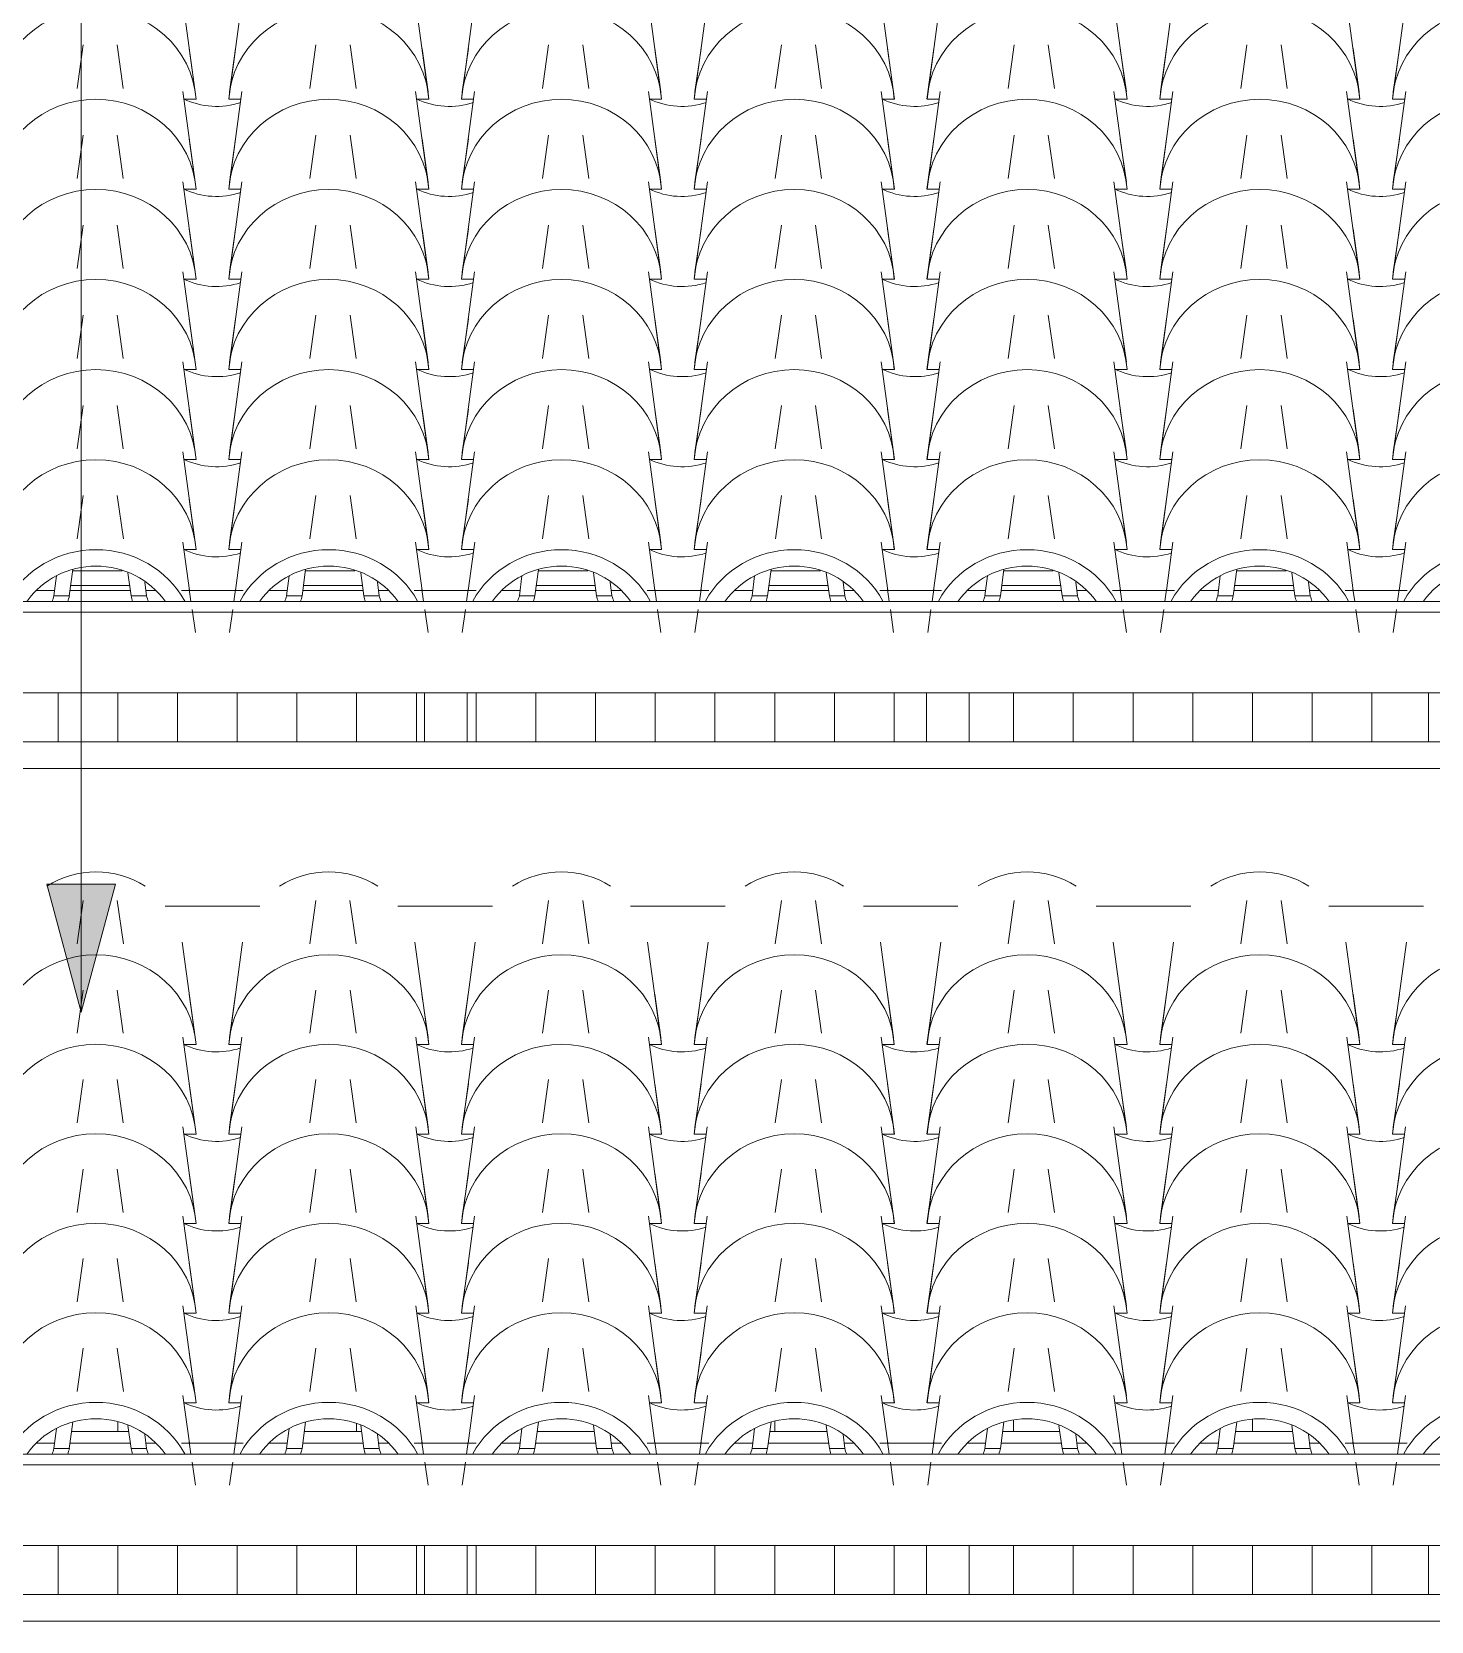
# Model space of a CAD drawing. Header units: millimetres. Extents: x -23833 to 62003, y -3000 to 6760.
# Drawn here: x 35121 to 36762, y 2575 to 4439 of the extents above; entities that cross this region are included whole.
import ezdxf

# ---------------------------------------------------------------- set-up
doc = ezdxf.new("R2010")
doc.units = ezdxf.units.MM
for name, color, linetype, lineweight in [('A-GLAZ-CURT', 52, 'Continuous', 9), ('A-GLAZ-CWMG', 51, 'Continuous', 9), ('A-ROOF', 132, 'Continuous', 9), ('A-ROOF-OTLN', 132, 'Continuous', 9), ('A-ROOF-PATT', 132, 'Continuous', 9), ('G-ANNO-TEXT', 231, 'Continuous', 9)]:
    doc.layers.add(name, color=color, linetype=linetype, lineweight=lineweight)

# ---------------------------------------------------------------- blocks, each defined once
blk = doc.blocks.new('Rectangular Mullion - Ripa-3577161-FACHADA FRONTAL')
at = {"layer": 'A-GLAZ-CWMG'}
for p, q in [((222.9, 2797.3), (156, 2797.3)), ((495.8, 2797.3), (428.8, 2797.3)), ((768.3, 2797.3), (701.6, 2797.3)), ((1041.4, 2797.3), (974.4, 2797.3)), ((1314.2, 2797.3), (1247.2, 2797.3)), ((1587, 2797.3), (1520.1, 2797.3))]:
    blk.add_line(p, q, dxfattribs=at)
blk = doc.blocks.new('Rectangular Mullion - Caibro-3577222-FACHADA FRONTAL')
at = {"layer": 'A-GLAZ-CWMG'}
for p, q in [((-7667, 2663.5), (-7667, 2606)), ((-7617, 2663.5), (-7667, 2663.5)), ((-7617, 2606), (-7617, 2663.5)), ((-7667, 2606), (-7617, 2606))]:
    blk.add_line(p, q, dxfattribs=at)
blk = doc.blocks.new('Rectangular Mullion - Caibro-V266-FACHADA FRONTAL')
at = {"layer": 'A-GLAZ-CWMG'}
for p, q in [((1796.3, 2797.6), (1796.3, 2808.8)), ((1746.3, 2663.5), (1746.3, 2606)), ((1796.3, 2663.5), (1746.3, 2663.5)), ((1796.3, 2606), (1796.3, 2663.5)), ((1746.3, 2606), (1796.3, 2606))]:
    blk.add_line(p, q, dxfattribs=at)
blk = doc.blocks.new('Rectangular Mullion - Ripa-V267-FACHADA FRONTAL')
at = {"layer": 'A-GLAZ-CWMG'}
for p, q in [((215.3, 3806.8), (157.2, 3806.8)), ((488.1, 3806.8), (430.1, 3806.8)), ((760.9, 3806.8), (702.9, 3806.8)), ((1033.7, 3806.8), (975.7, 3806.8)), ((1306.6, 3806.8), (1248.5, 3806.8)), ((1579.4, 3806.8), (1521.3, 3806.8)), ((224, 3789.5), (154.9, 3789.5)), ((496.8, 3789.5), (427.7, 3789.5)), ((769.6, 3789.5), (700.5, 3789.5)), ((1042.5, 3789.5), (973.4, 3789.5)), ((1315.3, 3789.5), (1246.2, 3789.5)), ((1588.1, 3789.5), (1519, 3789.5))]:
    blk.add_line(p, q, dxfattribs=at)
blk = doc.blocks.new('Rectangular Mullion - Caibro-3577406-FACHADA FRONTAL')
at = {"layer": 'A-GLAZ-CWMG'}
for p, q in [((-7667, 3663.5), (-7667, 3606)), ((-7617, 3663.5), (-7667, 3663.5)), ((-7617, 3606), (-7617, 3663.5)), ((-7667, 3606), (-7617, 3606))]:
    blk.add_line(p, q, dxfattribs=at)
blk = doc.blocks.new('Rectangular Mullion - Caibro-V290-FACHADA FRONTAL')
at = {"layer": 'A-GLAZ-CWMG'}
for p, q in [((1796.3, 3806.8), (1796.3, 3808.8)), ((1746.3, 3663.5), (1746.3, 3606)), ((1796.3, 3663.5), (1746.3, 3663.5)), ((1796.3, 3606), (1796.3, 3663.5)), ((1746.3, 3606), (1796.3, 3606))]:
    blk.add_line(p, q, dxfattribs=at)
blk = doc.blocks.new('COLONIAL BASE - COLONIAL BASE-3578828-FACHADA FRONTAL')
at = {"layer": 'A-GLAZ-CURT'}
for p, q in [((-7702.3, 2895), (-7695.2, 2844.2)), ((-7476.7, 2844.2), (-7469.5, 2895)), ((-7563.9, 2783.5), (-7556.3, 2839.6)), ((-7352.6, 2839.6), (-7345, 2783.5)), ((-7689.8, 2804.2), (-7686.1, 2777.3)), ((-7503.8, 2777.3), (-7500.9, 2800.8)), ((-7485.7, 2777.3), (-7481.5, 2808.1)), ((-7668.1, 2777.3), (-7670, 2793.5)), ((-7563.7, 2785), (-7565.7, 2770.8)), ((-7343.2, 2770.8), (-7345.2, 2785)), ((-7686.1, 2777.3), (-7668.1, 2777.3)), ((-7567, 2761.1), (-7570.8, 2734.2)), ((-7503.8, 2777.3), (-7485.7, 2777.3)), ((-7338, 2734.2), (-7341.8, 2761.1))]:
    blk.add_line(p, q, dxfattribs=at)
for centre, major_axis, start_param, end_param in [((-7454.4, 2718.8), (117.5, 0), 0.484254, 2.657338), ((-7454.4, 2718.8), (97.5, 0), 0.592752, 2.548841), ((-7585.9, 2799.1), (102.8, 0), 3.36491, 3.43477), ((-7585.9, 2799.1), (85.3, 0), 3.411763, 3.497793), ((-7585.9, 2799.1), (85.3, 0), 5.926985, 6.013015), ((-7585.9, 2799.1), (102.8, 0), 5.990008, 6.059868)]:
    blk.add_ellipse(centre, major_axis=major_axis, ratio=0.957826, start_param=start_param, end_param=end_param, dxfattribs=at)
blk = doc.blocks.new('COLONIAL BASE - COLONIAL BASE-V298-FACHADA FRONTAL')
at = {"layer": 'A-GLAZ-CURT'}
for p, q in [((482.3, 2895), (489.4, 2844.2)), ((707.9, 2844.2), (715.1, 2895)), ((620.7, 2783.5), (628.3, 2839.6)), ((832.1, 2839.6), (839.7, 2783.5)), ((494.8, 2804.2), (498.5, 2777.3)), ((680.9, 2777.3), (683.7, 2800.8)), ((698.9, 2777.3), (703.1, 2808.1)), ((516.5, 2777.3), (514.6, 2793.5)), ((620.9, 2785), (618.9, 2770.8)), ((841.4, 2770.8), (839.5, 2785)), ((498.5, 2777.3), (516.5, 2777.3)), ((617.6, 2761.1), (613.8, 2734.2)), ((680.9, 2777.3), (698.9, 2777.3)), ((846.6, 2734.2), (842.8, 2761.1))]:
    blk.add_line(p, q, dxfattribs=at)
for centre, major_axis, start_param, end_param in [((730.2, 2718.8), (117.5, 0), 0.484254, 2.657338), ((730.2, 2718.8), (97.5, 0), 0.592752, 2.548841), ((598.7, 2799.1), (102.8, 0), 3.36491, 3.43477), ((598.7, 2799.1), (85.3, 0), 3.411763, 3.497793), ((598.7, 2799.1), (85.3, 0), 5.931608, 6.013015), ((598.7, 2799.1), (102.8, 0), 5.990008, 6.059868)]:
    blk.add_ellipse(centre, major_axis=major_axis, ratio=0.957826, start_param=start_param, end_param=end_param, dxfattribs=at)
blk = doc.blocks.new('COLONIAL BASE - COLONIAL BASE-V299-FACHADA FRONTAL')
at = {"layer": 'A-GLAZ-CURT'}
for p, q in [((755.1, 2895), (762.2, 2844.2)), ((980.8, 2844.2), (987.9, 2895)), ((893.5, 2783.5), (901.1, 2839.6)), ((1104.9, 2839.6), (1112.5, 2783.5)), ((767.6, 2804.2), (771.3, 2777.3)), ((953.7, 2777.3), (956.5, 2800.8)), ((971.7, 2777.3), (975.9, 2808.1)), ((789.3, 2777.3), (787.4, 2793.5)), ((893.7, 2785), (891.8, 2770.8)), ((1114.3, 2770.8), (1112.3, 2785)), ((771.3, 2777.3), (789.3, 2777.3)), ((890.4, 2761.1), (886.6, 2734.2)), ((953.7, 2777.3), (971.7, 2777.3)), ((1119.4, 2734.2), (1115.6, 2761.1))]:
    blk.add_line(p, q, dxfattribs=at)
for centre, major_axis, start_param, end_param in [((1003, 2718.8), (117.5, 0), 0.484254, 2.657338), ((1003, 2718.8), (97.5, 0), 0.592805, 2.548841), ((871.5, 2799.1), (102.8, 0), 3.36491, 3.43477), ((871.5, 2799.1), (85.3, 0), 3.411763, 3.497793), ((871.5, 2799.1), (85.3, 0), 5.926985, 6.013015), ((871.5, 2799.1), (102.8, 0), 5.990008, 6.059868)]:
    blk.add_ellipse(centre, major_axis=major_axis, ratio=0.957826, start_param=start_param, end_param=end_param, dxfattribs=at)
blk = doc.blocks.new('COLONIAL BASE - COLONIAL BASE-V293-FACHADA FRONTAL')
at = {"layer": 'A-GLAZ-CURT'}
for p, q in [((-7156.7, 3000), (-7149.6, 2949.2)), ((-6931, 2949.2), (-6923.9, 3000)), ((-7026, 2831), (-7010.7, 2944.6)), ((-6806.9, 2944.6), (-6791.5, 2831)), ((-7018, 2890), (-7025.2, 2839.2)), ((-6792.4, 2839.2), (-6799.5, 2890)), ((-7011.8, 2831), (-7026, 2831)), ((-6791.5, 2831), (-6805.7, 2831))]:
    blk.add_line(p, q, dxfattribs=at)
for centre, major_axis, start_param, end_param in [((-6908.8, 2823.8), (117.5, 0), 0.063873, 3.077719), ((-7040.3, 2904.1), (85.3, 0), 4.243309, 5.049711)]:
    blk.add_ellipse(centre, major_axis=major_axis, ratio=0.957826, start_param=start_param, end_param=end_param, dxfattribs=at)
blk = doc.blocks.new('COLONIAL BASE - COLONIAL BASE-V294-FACHADA FRONTAL')
at = {"layer": 'A-GLAZ-CURT'}
for p, q in [((-5519.8, 3420), (-5512.6, 3369.2)), ((-5294.1, 3369.2), (-5287, 3420)), ((-5389.1, 3251), (-5372.9, 3371.1)), ((-5170.9, 3371.1), (-5154.6, 3251)), ((-5381.1, 3310), (-5388.3, 3259.2)), ((-5155.5, 3259.2), (-5162.6, 3310)), ((-5374.9, 3251), (-5389.1, 3251)), ((-5154.6, 3251), (-5168.8, 3251))]:
    blk.add_line(p, q, dxfattribs=at)
for centre, major_axis, start_param, end_param in [((-5271.9, 3355.1), (102.8, 0), 0.976784, 2.164808), ((-5271.9, 3243.8), (117.5, 0), 0.063873, 3.077719), ((-5403.4, 3324.1), (85.3, 0), 4.243309, 5.049711)]:
    blk.add_ellipse(centre, major_axis=major_axis, ratio=0.957826, start_param=start_param, end_param=end_param, dxfattribs=at)
blk = doc.blocks.new('COLONIAL BASE - COLONIAL BASE-V308-FACHADA FRONTAL')
at = {"layer": 'A-GLAZ-CURT'}
for p, q in [((1027.9, 3420), (1035.1, 3369.2)), ((1253.6, 3369.2), (1260.7, 3420)), ((1158.6, 3251), (1174.8, 3371.1)), ((1376.8, 3371.1), (1393.1, 3251)), ((1166.6, 3310), (1159.4, 3259.2)), ((1392.2, 3259.2), (1385.1, 3310)), ((1172.8, 3251), (1158.6, 3251)), ((1393.1, 3251), (1378.9, 3251))]:
    blk.add_line(p, q, dxfattribs=at)
for centre, major_axis, start_param, end_param in [((1275.8, 3355.1), (102.8, 0), 0.976784, 2.159552), ((1275.8, 3243.8), (117.5, 0), 0.063873, 3.077719), ((1144.3, 3324.1), (85.3, 0), 4.243309, 5.049711)]:
    blk.add_ellipse(centre, major_axis=major_axis, ratio=0.957826, start_param=start_param, end_param=end_param, dxfattribs=at)
blk = doc.blocks.new('COLONIAL BASE - COLONIAL BASE-4234113-FACHADA FRONTAL')
at = {"layer": 'A-GLAZ-CURT'}
for p, q in [((-7702.3, 3895), (-7695.2, 3844.2)), ((-7476.7, 3844.2), (-7469.5, 3895)), ((-7563.9, 3783.5), (-7556.2, 3840.3)), ((-7352.6, 3840.3), (-7345, 3783.5)), ((-7689.8, 3804.2), (-7686.1, 3777.3)), ((-7485.7, 3777.3), (-7481.5, 3808.1)), ((-7668.1, 3777.3), (-7670, 3793.5)), ((-7563.7, 3785), (-7565.7, 3770.8)), ((-7503.8, 3777.3), (-7500.9, 3800.8)), ((-7343.2, 3770.8), (-7345.2, 3785)), ((-7686.1, 3777.3), (-7668.1, 3777.3)), ((-7503.8, 3777.3), (-7485.7, 3777.3)), ((-7567, 3761.1), (-7570.8, 3734.2)), ((-7338, 3734.2), (-7341.8, 3761.1))]:
    blk.add_line(p, q, dxfattribs=at)
for centre, major_axis, start_param, end_param in [((-7454.4, 3718.8), (117.5, 0), 0.484254, 2.657338), ((-7454.4, 3718.8), (97.5, 0), 0.592752, 2.548841), ((-7585.9, 3799.1), (102.8, 0), 3.36491, 3.43477), ((-7585.9, 3799.1), (85.3, 0), 3.411763, 3.497793), ((-7585.9, 3799.1), (85.3, 0), 5.926985, 6.013015), ((-7585.9, 3799.1), (102.8, 0), 5.990008, 6.059868)]:
    blk.add_ellipse(centre, major_axis=major_axis, ratio=0.957826, start_param=start_param, end_param=end_param, dxfattribs=at)
blk = doc.blocks.new('COLONIAL BASE - COLONIAL BASE-V316-FACHADA FRONTAL')
at = {"layer": 'A-GLAZ-CURT'}
for p, q in [((482.3, 3895), (489.4, 3844.2)), ((707.9, 3844.2), (715.1, 3895)), ((620.7, 3783.5), (628.4, 3840.3)), ((832, 3840.3), (839.7, 3783.5)), ((494.8, 3804.2), (498.5, 3777.3)), ((698.9, 3777.3), (703.1, 3808.1)), ((516.5, 3777.3), (514.6, 3793.5)), ((620.9, 3785), (618.9, 3770.8)), ((680.9, 3777.3), (683.7, 3800.8)), ((841.4, 3770.8), (839.5, 3785)), ((498.5, 3777.3), (516.5, 3777.3)), ((680.9, 3777.3), (698.9, 3777.3)), ((617.6, 3761.1), (613.8, 3734.2)), ((846.6, 3734.2), (842.8, 3761.1))]:
    blk.add_line(p, q, dxfattribs=at)
for centre, major_axis, start_param, end_param in [((730.2, 3718.8), (117.5, 0), 0.484254, 2.657338), ((730.2, 3718.8), (97.5, 0), 0.592752, 2.548841), ((598.7, 3799.1), (102.8, 0), 3.36491, 3.43477), ((598.7, 3799.1), (85.3, 0), 3.411763, 3.497793), ((598.7, 3799.1), (85.3, 0), 5.931608, 6.013015), ((598.7, 3799.1), (102.8, 0), 5.990008, 6.059868)]:
    blk.add_ellipse(centre, major_axis=major_axis, ratio=0.957826, start_param=start_param, end_param=end_param, dxfattribs=at)
blk = doc.blocks.new('COLONIAL BASE - COLONIAL BASE-V317-FACHADA FRONTAL')
at = {"layer": 'A-GLAZ-CURT'}
for p, q in [((755.1, 3895), (762.2, 3844.2)), ((980.8, 3844.2), (987.9, 3895)), ((893.5, 3783.5), (901.2, 3840.3)), ((1104.8, 3840.3), (1112.5, 3783.5)), ((767.6, 3804.2), (771.3, 3777.3)), ((971.7, 3777.3), (975.9, 3808.1)), ((789.3, 3777.3), (787.4, 3793.5)), ((893.7, 3785), (891.8, 3770.8)), ((953.7, 3777.3), (956.5, 3800.8)), ((1114.3, 3770.8), (1112.3, 3785)), ((771.3, 3777.3), (789.3, 3777.3)), ((953.7, 3777.3), (971.7, 3777.3)), ((890.4, 3761.1), (886.6, 3734.2)), ((1119.4, 3734.2), (1115.6, 3761.1))]:
    blk.add_line(p, q, dxfattribs=at)
for centre, major_axis, start_param, end_param in [((1003, 3718.8), (117.5, 0), 0.484254, 2.657338), ((1003, 3718.8), (97.5, 0), 0.592805, 2.548841), ((871.5, 3799.1), (102.8, 0), 3.36491, 3.43477), ((871.5, 3799.1), (85.3, 0), 3.411763, 3.497793), ((871.5, 3799.1), (85.3, 0), 5.926985, 6.013015), ((871.5, 3799.1), (102.8, 0), 5.990008, 6.059868)]:
    blk.add_ellipse(centre, major_axis=major_axis, ratio=0.957826, start_param=start_param, end_param=end_param, dxfattribs=at)
blk = doc.blocks.new('COLONIAL BASE - COLONIAL BASE-V310-FACHADA FRONTAL')
at = {"layer": 'A-GLAZ-CURT'}
for p, q in [((-7156.7, 4000.7), (-7149.6, 3949.8)), ((-6931, 3949.8), (-6923.9, 4000.7)), ((-7026, 3831.6), (-7010.6, 3946)), ((-6807, 3946), (-6791.5, 3831.6)), ((-7018, 3890.7), (-7025.2, 3839.9)), ((-6792.4, 3839.9), (-6799.5, 3890.7)), ((-7011.7, 3831.6), (-7026, 3831.6)), ((-6791.5, 3831.6), (-6805.8, 3831.6))]:
    blk.add_line(p, q, dxfattribs=at)
for centre, major_axis, start_param, end_param in [((-6908.8, 3824.4), (117.5, 0), 0.063873, 3.077719), ((-7040.3, 3904.7), (85.3, 0), 4.242096, 5.050923)]:
    blk.add_ellipse(centre, major_axis=major_axis, ratio=0.957826, start_param=start_param, end_param=end_param, dxfattribs=at)

msp = doc.modelspace()

# ---------------------------------------------------------------- hatches: boundary and pattern name
at = {"layer": 'A-ROOF-PATT'}
h = msp.add_hatch(dxfattribs=at)
h.set_pattern_fill('FP_43', color=256, style=0, pattern_type=2)
h.set_pattern_definition([(90, (35012.05, 1218.73), (-70, 4e-15), [])])
h.paths.add_polyline_path([(27398.846, 3606.037), (27933.334, 3606.037), (27933.334, 3663.61), (27395.001, 3663.507), (27395.001, 3606.037)])
h.paths.add_polyline_path([(31513.334, 3606.037), (32051.667, 3606.037), (32051.667, 3663.61), (31513.334, 3663.507), (31513.334, 3610.243)])
h.paths.add_polyline_path([(31454.404, 3606.037), (31463.334, 3606.037), (31463.334, 3663.61), (30925.001, 3663.507), (30925.001, 3606.037), (31409.342, 3606.037)])
h.paths.add_polyline_path([(37346.667, 3606.037), (37346.667, 3663.61), (36808.334, 3663.507), (36808.334, 3606.037), (37312.432, 3606.037)])
h.paths.add_polyline_path([(27218.599, 3606.037), (27345.001, 3606.037), (27345.001, 3663.61), (26806.667, 3663.507), (26806.667, 3606.037), (27038.352, 3606.037)])
h.paths.add_polyline_path([(27983.334, 3606.037), (28521.667, 3606.037), (28521.667, 3663.61), (27983.334, 3663.507), (27983.334, 3610.243)])
h.paths.add_polyline_path([(36758.334, 3606.037), (36758.334, 3663.61), (36220.001, 3663.507), (36220.001, 3606.037), (36726.629, 3606.037)])
h.paths.add_polyline_path([(36050.703, 3606.037), (36170.001, 3606.037), (36170.001, 3663.61), (35631.667, 3663.507), (35631.667, 3606.037), (35870.456, 3606.037)])
h.paths.add_polyline_path([(35509.962, 3606.037), (35581.667, 3606.037), (35581.667, 3663.61), (35043.334, 3663.507), (35043.334, 3606.037), (35329.715, 3606.037)])
h.paths.add_polyline_path([(28571.667, 3606.037), (29110.001, 3606.037), (29110.001, 3663.61), (28571.667, 3663.507), (28571.667, 3610.243)])
h.paths.add_polyline_path([(34993.334, 3606.037), (34993.334, 3663.61), (34455.001, 3663.507), (34455.001, 3606.037), (34969.221, 3606.037)])
h.paths.add_polyline_path([(32101.667, 3606.037), (32640.001, 3606.037), (32640.001, 3663.61), (32101.667, 3663.507), (32101.667, 3610.243)])
h.paths.add_polyline_path([(29160.001, 3606.037), (29698.334, 3606.037), (29698.334, 3663.61), (29160.001, 3663.507), (29160.001, 3610.243)])
h.paths.add_polyline_path([(34405.001, 3606.037), (34405.001, 3663.61), (33866.667, 3663.507), (33866.667, 3606.037), (34383.418, 3606.037)])
h.paths.add_polyline_path([(30875.001, 3606.037), (30875.001, 3663.61), (30336.667, 3663.507), (30336.667, 3606.037), (30868.601, 3606.037)])
h.paths.add_polyline_path([(33816.667, 3606.037), (33816.667, 3663.61), (33278.334, 3663.507), (33278.334, 3606.037), (33797.615, 3606.037)])
h.paths.add_polyline_path([(29748.334, 3606.037), (30286.667, 3606.037), (30286.667, 3663.61), (29748.334, 3663.507), (29748.334, 3610.243)])
h.paths.add_polyline_path([(33228.334, 3606.037), (33228.334, 3663.61), (32690.001, 3663.507), (32690.001, 3606.037), (33211.812, 3606.037)])
h.paths.add_polyline_path([(27315.534, 3806.761), (27308.722, 3809.291), (27284.802, 3812.158), (27260.778, 3809.279), (27257.678, 3808.115), (27258.033, 3806.761), (27314.004, 3806.761)])
h.paths.add_polyline_path([(26984.674, 3806.761), (27041.183, 3807.336), (27036.006, 3809.279), (27011.982, 3812.158), (26987.958, 3809.279), (26984.857, 3808.115)])
h = msp.add_hatch(dxfattribs=at)
h.set_pattern_fill('FP_44', color=256, style=0, pattern_type=2)
h.set_pattern_definition([(90, (35012.05, 741.67), (-70, 4e-15), [])])
h.paths.add_polyline_path([(33617.368, 2606.037), (33816.667, 2606.037), (33816.667, 2663.61), (33278.334, 2663.507), (33278.334, 2606.037), (33572.306, 2606.037)])
h.paths.add_polyline_path([(30925.001, 2606.037), (31463.334, 2606.037), (31463.334, 2663.61), (30925.001, 2663.507), (30925.001, 2635.065)])
h.paths.add_polyline_path([(37346.667, 2606.037), (37346.667, 2663.61), (36808.334, 2663.507), (36808.334, 2606.037), (37312.432, 2606.037)])
h.paths.add_polyline_path([(30875.001, 2606.037), (30875.001, 2663.61), (30336.667, 2663.507), (30336.667, 2606.037), (30868.601, 2606.037)])
h.paths.add_polyline_path([(26806.667, 2606.037), (27345.001, 2606.037), (27345.001, 2663.61), (26806.667, 2663.507)])
h.paths.add_polyline_path([(27395.001, 2606.037), (27933.334, 2606.037), (27933.334, 2663.61), (27395.001, 2663.507)])
h.paths.add_polyline_path([(35149.468, 2606.037), (35581.667, 2606.037), (35581.667, 2663.61), (35043.334, 2663.507), (35043.334, 2606.037), (35104.406, 2606.037)])
h.paths.add_polyline_path([(27983.334, 2606.037), (28521.667, 2606.037), (28521.667, 2663.61), (27983.334, 2663.507), (27983.334, 2635.065)])
h.paths.add_polyline_path([(33228.334, 2606.037), (33228.334, 2663.61), (32690.001, 2663.507), (32690.001, 2606.037), (33211.812, 2606.037)])
h.paths.add_polyline_path([(32626.009, 2606.037), (32640.001, 2606.037), (32640.001, 2663.61), (32101.667, 2663.507), (32101.667, 2606.037), (32535.886, 2606.037)])
h.paths.add_polyline_path([(36758.334, 2606.037), (36758.334, 2663.61), (36220.001, 2663.507), (36220.001, 2606.037), (36726.629, 2606.037)])
h.paths.add_polyline_path([(33866.667, 2606.037), (34405.001, 2606.037), (34405.001, 2663.61), (33866.667, 2663.507), (33866.667, 2635.065)])
h.paths.add_polyline_path([(28571.667, 2606.037), (29110.001, 2606.037), (29110.001, 2663.61), (28571.667, 2663.507), (28571.667, 2635.065)])
h.paths.add_polyline_path([(31513.334, 2606.037), (32051.667, 2606.037), (32051.667, 2663.61), (31513.334, 2663.507), (31513.334, 2635.065)])
h.paths.add_polyline_path([(35631.667, 2606.037), (36170.001, 2606.037), (36170.001, 2663.61), (35631.667, 2663.507), (35631.667, 2635.065)])
h.paths.add_polyline_path([(29160.001, 2606.037), (29698.334, 2606.037), (29698.334, 2663.61), (29160.001, 2663.507), (29160.001, 2635.065)])
h.paths.add_polyline_path([(34993.334, 2606.037), (34993.334, 2663.61), (34455.001, 2663.507), (34455.001, 2606.037), (34969.221, 2606.037)])
h.paths.add_polyline_path([(29748.334, 2606.037), (30286.667, 2606.037), (30286.667, 2663.61), (29748.334, 2663.507), (29748.334, 2635.065)])
h.paths.add_polyline_path([(32986.503, 2797.327), (33052.391, 2797.595), (33051.491, 2804.237), (33038.057, 2809.279), (33014.033, 2812.158), (32990.009, 2809.279), (32986.908, 2808.115), (32985.448, 2797.327)])
h.paths.add_polyline_path([(26983.396, 2797.327), (27050.339, 2797.595), (27049.44, 2804.237), (27036.006, 2809.279), (27011.982, 2812.158), (26987.958, 2809.279), (26984.857, 2808.115), (26983.433, 2797.595)])
h.paths.add_polyline_path([(37144.734, 2797.327), (37143.799, 2804.237), (37130.365, 2809.279), (37106.341, 2812.158), (37082.317, 2809.279), (37079.216, 2808.115), (37077.755, 2797.327), (37132.185, 2797.327)])
h.paths.add_polyline_path([(27256.217, 2797.327), (27323.16, 2797.595), (27322.26, 2804.237), (27308.722, 2809.291), (27284.802, 2812.158), (27260.778, 2809.279), (27257.678, 2808.115), (27256.253, 2797.595)])
h.paths.add_polyline_path([(27556.667, 2797.327), (27595.98, 2797.595), (27595.081, 2804.237), (27581.647, 2809.279), (27556.667, 2812.043), (27556.667, 2797.595)])
h.paths.add_polyline_path([(27801.858, 2797.327), (27868.801, 2797.595), (27867.901, 2804.237), (27854.468, 2809.279), (27830.443, 2812.158), (27804.401, 2808.521), (27803.319, 2808.115), (27801.894, 2797.595)])
h.paths.add_polyline_path([(33278.334, 2797.327), (33325.211, 2797.595), (33324.312, 2804.237), (33310.878, 2809.279), (33286.854, 2812.158), (33278.334, 2811.137), (33278.334, 2797.595)])
h.paths.add_polyline_path([(36871.914, 2797.327), (36870.978, 2804.237), (36857.545, 2809.279), (36833.52, 2812.158), (36808.334, 2808.842), (36808.334, 2797.327), (36861.815, 2797.327)])
h.paths.add_polyline_path([(36599.093, 2797.327), (36598.158, 2804.237), (36584.724, 2809.279), (36560.7, 2812.158), (36536.676, 2809.279), (36533.575, 2808.115), (36532.114, 2797.327), (36591.444, 2797.327)])
h.paths.add_polyline_path([(28074.679, 2797.327), (28141.621, 2797.595), (28140.722, 2804.237), (28127.288, 2809.279), (28103.264, 2812.158), (28079.24, 2809.279), (28076.139, 2808.115), (28074.715, 2797.595)])
h.paths.add_polyline_path([(28347.499, 2797.327), (28414.442, 2797.595), (28413.542, 2804.237), (28400.109, 2809.279), (28376.084, 2812.158), (28352.06, 2809.279), (28348.96, 2808.115), (28347.535, 2797.595)])
h.paths.add_polyline_path([(28620.32, 2797.327), (28687.262, 2797.595), (28686.363, 2804.237), (28672.929, 2809.279), (28648.905, 2812.158), (28624.881, 2809.279), (28621.78, 2808.115), (28620.356, 2797.595)])
h.paths.add_polyline_path([(32779.606, 2797.327), (32778.671, 2804.237), (32765.237, 2809.279), (32741.213, 2812.158), (32716.133, 2808.883), (32714.088, 2808.115), (32712.627, 2797.327), (32765.267, 2797.327)])
h.paths.add_polyline_path([(36326.273, 2797.327), (36325.337, 2804.237), (36311.903, 2809.279), (36287.879, 2812.158), (36263.855, 2809.279), (36260.755, 2808.115), (36259.294, 2797.327), (36321.073, 2797.327)])
h.paths.add_polyline_path([(36053.452, 2797.327), (36052.517, 2804.237), (36039.083, 2809.279), (36015.059, 2812.158), (35991.035, 2809.279), (35987.934, 2808.115), (35986.473, 2797.327), (36050.703, 2797.327)])
h.paths.add_polyline_path([(28893.14, 2797.327), (28960.083, 2797.595), (28959.183, 2804.237), (28945.75, 2809.279), (28921.725, 2812.158), (28897.701, 2809.279), (28894.601, 2808.115), (28893.176, 2797.595)])
h.paths.add_polyline_path([(29165.961, 2797.327), (29232.903, 2797.595), (29232.004, 2804.237), (29218.57, 2809.279), (29194.546, 2812.158), (29170.522, 2809.279), (29167.421, 2808.115), (29165.997, 2797.595)])
h.paths.add_polyline_path([(32506.786, 2797.327), (32505.85, 2804.237), (32490.824, 2809.469), (32468.392, 2812.158), (32444.368, 2809.279), (32441.267, 2808.115), (32439.807, 2797.327), (32492.446, 2797.327)])
h.paths.add_polyline_path([(35780.632, 2797.327), (35779.696, 2804.237), (35766.262, 2809.279), (35742.238, 2812.158), (35718.214, 2809.279), (35715.114, 2808.115), (35713.653, 2797.327), (35780.332, 2797.327)])
h.paths.add_polyline_path([(29438.781, 2797.327), (29505.724, 2797.595), (29504.824, 2804.237), (29491.391, 2809.279), (29467.366, 2812.158), (29443.342, 2809.279), (29440.242, 2808.115), (29438.817, 2797.595)])
h.paths.add_polyline_path([(33531.089, 2797.327), (33598.032, 2797.595), (33597.132, 2804.237), (33583.698, 2809.279), (33559.674, 2812.158), (33535.65, 2809.279), (33532.55, 2808.115), (33531.125, 2797.595)])
h.paths.add_polyline_path([(29748.334, 2797.327), (29778.544, 2797.595), (29777.645, 2804.237), (29764.211, 2809.279), (29748.334, 2811.182), (29748.334, 2797.595)])
h.paths.add_polyline_path([(29984.422, 2797.327), (30051.365, 2797.595), (30050.466, 2804.237), (30037.032, 2809.279), (30012.427, 2812.089), (29988.983, 2809.279), (29985.883, 2808.115), (29984.458, 2797.595)])
h.paths.add_polyline_path([(32233.965, 2797.327), (32233.03, 2804.237), (32219.596, 2809.279), (32195.572, 2812.158), (32171.547, 2809.279), (32168.447, 2808.115), (32166.986, 2797.327), (32219.626, 2797.327)])
h.paths.add_polyline_path([(35507.811, 2797.327), (35506.876, 2804.237), (35493.442, 2809.279), (35469.418, 2812.158), (35445.394, 2809.279), (35442.293, 2808.115), (35440.832, 2797.327), (35493.472, 2797.327)])
h.paths.add_polyline_path([(33803.909, 2797.327), (33816.667, 2797.595), (33816.667, 2810.261), (33808.47, 2809.279), (33805.37, 2808.115), (33803.945, 2797.595)])
h.paths.add_polyline_path([(35234.991, 2797.327), (35234.055, 2804.237), (35220.621, 2809.279), (35194.53, 2811.91), (35172.573, 2809.279), (35169.473, 2808.115), (35168.012, 2797.327), (35220.651, 2797.327)])
h.paths.add_polyline_path([(30257.243, 2797.327), (30286.667, 2797.595), (30286.667, 2812.057), (30285.828, 2812.158), (30261.804, 2809.279), (30258.703, 2808.115), (30257.279, 2797.595)])
h.paths.add_polyline_path([(30530.063, 2797.327), (30597.006, 2797.595), (30596.107, 2804.237), (30582.673, 2809.279), (30558.649, 2812.158), (30534.624, 2809.279), (30531.524, 2808.115), (30530.099, 2797.595)])
h.paths.add_polyline_path([(30802.884, 2797.327), (30869.826, 2797.595), (30868.601, 2804.359), (30855.493, 2809.279), (30831.469, 2812.158), (30807.445, 2809.279), (30804.344, 2808.115), (30802.92, 2797.595)])
h.paths.add_polyline_path([(34962.17, 2797.327), (34961.235, 2804.237), (34947.801, 2809.279), (34923.777, 2812.158), (34899.753, 2809.279), (34896.652, 2808.115), (34895.191, 2797.327), (34947.831, 2797.327)])
h.paths.add_polyline_path([(34689.35, 2797.327), (34688.414, 2804.237), (34674.98, 2809.279), (34650.956, 2812.158), (34626.932, 2809.279), (34623.832, 2808.115), (34622.371, 2797.327), (34675.01, 2797.327)])
h.paths.add_polyline_path([(31961.145, 2797.327), (31960.209, 2804.237), (31946.775, 2809.279), (31922.751, 2812.158), (31898.727, 2809.279), (31895.626, 2808.115), (31894.166, 2797.327), (31946.805, 2797.327)])
h.paths.add_polyline_path([(31348.525, 2797.327), (31415.467, 2797.595), (31414.568, 2804.237), (31401.134, 2809.279), (31377.11, 2812.158), (31353.086, 2809.279), (31349.985, 2808.115), (31348.561, 2797.595)])
h.paths.add_polyline_path([(34143.709, 2797.327), (34142.773, 2804.237), (34129.339, 2809.279), (34105.315, 2812.158), (34081.291, 2809.279), (34078.191, 2808.115), (34076.73, 2797.327), (34129.369, 2797.327)])
h.paths.add_polyline_path([(33870.888, 2797.327), (33869.953, 2804.237), (33866.667, 2805.47), (33866.667, 2797.327)])
h.paths.add_polyline_path([(31621.345, 2797.327), (31688.288, 2797.595), (31687.389, 2804.237), (31673.955, 2809.279), (31649.931, 2812.158), (31625.906, 2809.279), (31622.806, 2808.115), (31621.381, 2797.595)])
at = {"layer": 'G-ANNO-TEXT'}
msp.add_hatch(color=7, dxfattribs=at).paths.add_polyline_path([(35179.079, 3289.203), (35219.271, 3439.203), (35138.886, 3439.203)])

# ---------------------------------------------------------------- linework, layer by layer
at = {"layer": 'A-ROOF'}
for p, q in [((26756.667, 3606.037), (37396.667, 3606.037)), ((37396.667, 3574.716), (26756.667, 3574.716)), ((26756.667, 2606.037), (37396.667, 2606.037)), ((37396.667, 2574.716), (26756.667, 2574.716))]:
    msp.add_line(p, q, dxfattribs=at)
at = {"layer": 'A-ROOF-OTLN'}
for p, q in [((37396.667, 3770.822), (26756.667, 3770.822)), ((35147.315, 3783.522), (35127.043, 3783.522)), ((35236.86, 3783.522), (35166.143, 3783.522)), ((35266.152, 3783.522), (35255.707, 3783.522)), ((35369.242, 3783.522), (35296.789, 3783.522)), ((35419.838, 3783.522), (35399.863, 3783.522)), ((35509.681, 3783.522), (35438.963, 3783.522)), ((35538.972, 3783.522), (35528.527, 3783.522)), ((35642.062, 3783.522), (35569.609, 3783.522)), ((35692.956, 3783.522), (35672.684, 3783.522)), ((35782.501, 3783.522), (35711.784, 3783.522)), ((35811.793, 3783.522), (35801.348, 3783.522)), ((35914.883, 3783.522), (35842.43, 3783.522)), ((35965.776, 3783.522), (35945.504, 3783.522)), ((36055.322, 3783.522), (35984.604, 3783.522)), ((36084.613, 3783.522), (36074.168, 3783.522)), ((36187.703, 3783.522), (36115.25, 3783.522)), ((36238.597, 3783.522), (36218.325, 3783.522)), ((36328.142, 3783.522), (36257.425, 3783.522)), ((36357.434, 3783.522), (36346.989, 3783.522)), ((36460.524, 3783.522), (36388.071, 3783.522)), ((36511.417, 3783.522), (36491.145, 3783.522)), ((36600.963, 3783.522), (36530.245, 3783.522)), ((36630.254, 3783.522), (36619.81, 3783.522)), ((36733.344, 3783.522), (36660.891, 3783.522)), ((37396.667, 3758.122), (26756.667, 3758.122)), ((37396.667, 3663.61), (26756.667, 3663.61)), ((35277.539, 3413.522), (35388.476, 3413.522)), ((35550.36, 3413.522), (35661.296, 3413.522)), ((35823.18, 3413.522), (35934.117, 3413.522)), ((36096.001, 3413.522), (36206.937, 3413.522)), ((36368.821, 3413.522), (36479.758, 3413.522)), ((36641.642, 3413.522), (36752.578, 3413.522)), ((35147.315, 2783.522), (35127.043, 2783.522)), ((35236.86, 2783.522), (35166.143, 2783.522)), ((35266.152, 2783.522), (35255.707, 2783.522)), ((35369.242, 2783.522), (35296.789, 2783.522)), ((35419.838, 2783.522), (35399.863, 2783.522)), ((35509.681, 2783.522), (35438.963, 2783.522)), ((35538.972, 2783.522), (35528.527, 2783.522)), ((35642.062, 2783.522), (35569.609, 2783.522)), ((35692.956, 2783.522), (35672.684, 2783.522)), ((35782.501, 2783.522), (35711.784, 2783.522)), ((35811.793, 2783.522), (35801.348, 2783.522)), ((35914.883, 2783.522), (35842.43, 2783.522)), ((35965.776, 2783.522), (35945.504, 2783.522)), ((36055.322, 2783.522), (35984.604, 2783.522)), ((36084.613, 2783.522), (36074.168, 2783.522)), ((36187.703, 2783.522), (36115.25, 2783.522)), ((36238.597, 2783.522), (36218.325, 2783.522)), ((36328.142, 2783.522), (36257.425, 2783.522)), ((36357.434, 2783.522), (36346.989, 2783.522)), ((36460.524, 2783.522), (36388.071, 2783.522)), ((36511.417, 2783.522), (36491.145, 2783.522)), ((36600.963, 2783.522), (36530.245, 2783.522)), ((36630.254, 2783.522), (36619.81, 2783.522)), ((36733.344, 2783.522), (36660.891, 2783.522)), ((37396.667, 2770.822), (26756.667, 2770.822)), ((37396.667, 2758.122), (26756.667, 2758.122)), ((37396.667, 2663.61), (26756.667, 2663.61))]:
    msp.add_line(p, q, dxfattribs=at)
at = {"layer": 'G-ANNO-TEXT', "color": 7}
for p, q in [((35179.079, 3289.203), (35179.079, 6108.547)), ((35219.271, 3439.203), (35138.886, 3439.203)), ((35138.886, 3439.203), (35179.079, 3289.203)), ((35179.079, 3289.203), (35219.271, 3439.203))]:
    msp.add_line(p, q, dxfattribs=at)

# ---------------------------------------------------------------- block references
at = {"layer": 'A-GLAZ-CURT'}
for name, p in [('COLONIAL BASE - COLONIAL BASE-V310-FACHADA FRONTAL', (42105.38, 528.333)), ('COLONIAL BASE - COLONIAL BASE-V310-FACHADA FRONTAL', (42378.201, 528.333)), ('COLONIAL BASE - COLONIAL BASE-V310-FACHADA FRONTAL', (42651.022, 528.333)), ('COLONIAL BASE - COLONIAL BASE-V310-FACHADA FRONTAL', (42923.842, 528.333)), ('COLONIAL BASE - COLONIAL BASE-V310-FACHADA FRONTAL', (43196.663, 528.333)), ('COLONIAL BASE - COLONIAL BASE-V310-FACHADA FRONTAL', (43469.483, 528.333)), ('COLONIAL BASE - COLONIAL BASE-V310-FACHADA FRONTAL', (43742.304, 528.333)), ('COLONIAL BASE - COLONIAL BASE-V310-FACHADA FRONTAL', (42105.38, 422.667)), ('COLONIAL BASE - COLONIAL BASE-V310-FACHADA FRONTAL', (42378.201, 422.667)), ('COLONIAL BASE - COLONIAL BASE-V310-FACHADA FRONTAL', (42651.022, 422.667)), ('COLONIAL BASE - COLONIAL BASE-V310-FACHADA FRONTAL', (42923.842, 422.667)), ('COLONIAL BASE - COLONIAL BASE-V310-FACHADA FRONTAL', (43196.663, 422.667)), ('COLONIAL BASE - COLONIAL BASE-V310-FACHADA FRONTAL', (43469.483, 422.667)), ('COLONIAL BASE - COLONIAL BASE-V310-FACHADA FRONTAL', (43742.304, 422.667)), ('COLONIAL BASE - COLONIAL BASE-V310-FACHADA FRONTAL', (42105.38, 317)), ('COLONIAL BASE - COLONIAL BASE-V310-FACHADA FRONTAL', (42378.201, 317)), ('COLONIAL BASE - COLONIAL BASE-V310-FACHADA FRONTAL', (42651.022, 317)), ('COLONIAL BASE - COLONIAL BASE-V310-FACHADA FRONTAL', (42923.842, 317)), ('COLONIAL BASE - COLONIAL BASE-V310-FACHADA FRONTAL', (43196.663, 317)), ('COLONIAL BASE - COLONIAL BASE-V310-FACHADA FRONTAL', (43469.483, 317)), ('COLONIAL BASE - COLONIAL BASE-V310-FACHADA FRONTAL', (43742.304, 317)), ('COLONIAL BASE - COLONIAL BASE-V310-FACHADA FRONTAL', (42105.38, 211.333)), ('COLONIAL BASE - COLONIAL BASE-V310-FACHADA FRONTAL', (42378.201, 211.333)), ('COLONIAL BASE - COLONIAL BASE-V310-FACHADA FRONTAL', (42651.022, 211.333)), ('COLONIAL BASE - COLONIAL BASE-V310-FACHADA FRONTAL', (42923.842, 211.333)), ('COLONIAL BASE - COLONIAL BASE-V310-FACHADA FRONTAL', (43196.663, 211.333)), ('COLONIAL BASE - COLONIAL BASE-V310-FACHADA FRONTAL', (43469.483, 211.333)), ('COLONIAL BASE - COLONIAL BASE-V310-FACHADA FRONTAL', (43742.304, 211.333)), ('COLONIAL BASE - COLONIAL BASE-V310-FACHADA FRONTAL', (42105.38, 105.667)), ('COLONIAL BASE - COLONIAL BASE-V310-FACHADA FRONTAL', (42378.201, 105.667)), ('COLONIAL BASE - COLONIAL BASE-V310-FACHADA FRONTAL', (42651.022, 105.667)), ('COLONIAL BASE - COLONIAL BASE-V310-FACHADA FRONTAL', (42923.842, 105.667)), ('COLONIAL BASE - COLONIAL BASE-V310-FACHADA FRONTAL', (43196.663, 105.667)), ('COLONIAL BASE - COLONIAL BASE-V310-FACHADA FRONTAL', (43469.483, 105.667)), ('COLONIAL BASE - COLONIAL BASE-V310-FACHADA FRONTAL', (43742.304, 105.667)), ('COLONIAL BASE - COLONIAL BASE-V310-FACHADA FRONTAL', (42105.38, 0)), ('COLONIAL BASE - COLONIAL BASE-V310-FACHADA FRONTAL', (42378.201, 0)), ('COLONIAL BASE - COLONIAL BASE-V310-FACHADA FRONTAL', (42651.022, 0)), ('COLONIAL BASE - COLONIAL BASE-V310-FACHADA FRONTAL', (42923.842, 0)), ('COLONIAL BASE - COLONIAL BASE-V310-FACHADA FRONTAL', (43196.663, 0)), ('COLONIAL BASE - COLONIAL BASE-V310-FACHADA FRONTAL', (43469.483, 0)), ('COLONIAL BASE - COLONIAL BASE-V310-FACHADA FRONTAL', (43742.304, 0)), ('COLONIAL BASE - COLONIAL BASE-4234113-FACHADA FRONTAL', (42651.022, 0)), ('COLONIAL BASE - COLONIAL BASE-4234113-FACHADA FRONTAL', (42923.842, 0)), ('COLONIAL BASE - COLONIAL BASE-V316-FACHADA FRONTAL', (35012.047, 0)), ('COLONIAL BASE - COLONIAL BASE-V317-FACHADA FRONTAL', (35012.047, 0)), ('COLONIAL BASE - COLONIAL BASE-4234113-FACHADA FRONTAL', (43742.304, 0)), ('COLONIAL BASE - COLONIAL BASE-4234113-FACHADA FRONTAL', (44015.124, 0)), ('COLONIAL BASE - COLONIAL BASE-4234113-FACHADA FRONTAL', (44287.945, 0)), ('COLONIAL BASE - COLONIAL BASE-V294-FACHADA FRONTAL', (40468.457, 0)), ('COLONIAL BASE - COLONIAL BASE-V294-FACHADA FRONTAL', (40741.278, 0)), ('COLONIAL BASE - COLONIAL BASE-V294-FACHADA FRONTAL', (41014.098, 0)), ('COLONIAL BASE - COLONIAL BASE-V294-FACHADA FRONTAL', (41286.919, 0)), ('COLONIAL BASE - COLONIAL BASE-V308-FACHADA FRONTAL', (35012.047, 0)), ('COLONIAL BASE - COLONIAL BASE-V294-FACHADA FRONTAL', (41832.56, 0)), ('COLONIAL BASE - COLONIAL BASE-V294-FACHADA FRONTAL', (42105.38, 0)), ('COLONIAL BASE - COLONIAL BASE-V293-FACHADA FRONTAL', (42105.38, 315)), ('COLONIAL BASE - COLONIAL BASE-V293-FACHADA FRONTAL', (42378.201, 315)), ('COLONIAL BASE - COLONIAL BASE-V293-FACHADA FRONTAL', (42651.022, 315)), ('COLONIAL BASE - COLONIAL BASE-V293-FACHADA FRONTAL', (42923.842, 315)), ('COLONIAL BASE - COLONIAL BASE-V293-FACHADA FRONTAL', (43196.663, 315)), ('COLONIAL BASE - COLONIAL BASE-V293-FACHADA FRONTAL', (43469.483, 315)), ('COLONIAL BASE - COLONIAL BASE-V293-FACHADA FRONTAL', (43742.304, 315)), ('COLONIAL BASE - COLONIAL BASE-V293-FACHADA FRONTAL', (42105.38, 210)), ('COLONIAL BASE - COLONIAL BASE-V293-FACHADA FRONTAL', (42378.201, 210)), ('COLONIAL BASE - COLONIAL BASE-V293-FACHADA FRONTAL', (42651.022, 210)), ('COLONIAL BASE - COLONIAL BASE-V293-FACHADA FRONTAL', (42923.842, 210)), ('COLONIAL BASE - COLONIAL BASE-V293-FACHADA FRONTAL', (43196.663, 210)), ('COLONIAL BASE - COLONIAL BASE-V293-FACHADA FRONTAL', (43469.483, 210)), ('COLONIAL BASE - COLONIAL BASE-V293-FACHADA FRONTAL', (43742.304, 210)), ('COLONIAL BASE - COLONIAL BASE-V293-FACHADA FRONTAL', (42105.38, 105)), ('COLONIAL BASE - COLONIAL BASE-V293-FACHADA FRONTAL', (42378.201, 105)), ('COLONIAL BASE - COLONIAL BASE-V293-FACHADA FRONTAL', (42651.022, 105)), ('COLONIAL BASE - COLONIAL BASE-V293-FACHADA FRONTAL', (42923.842, 105)), ('COLONIAL BASE - COLONIAL BASE-V293-FACHADA FRONTAL', (43196.663, 105)), ('COLONIAL BASE - COLONIAL BASE-V293-FACHADA FRONTAL', (43469.483, 105)), ('COLONIAL BASE - COLONIAL BASE-V293-FACHADA FRONTAL', (43742.304, 105)), ('COLONIAL BASE - COLONIAL BASE-V293-FACHADA FRONTAL', (42105.38, 0)), ('COLONIAL BASE - COLONIAL BASE-V293-FACHADA FRONTAL', (42378.201, 0)), ('COLONIAL BASE - COLONIAL BASE-V293-FACHADA FRONTAL', (42651.022, 0)), ('COLONIAL BASE - COLONIAL BASE-V293-FACHADA FRONTAL', (42923.842, 0)), ('COLONIAL BASE - COLONIAL BASE-V293-FACHADA FRONTAL', (43196.663, 0)), ('COLONIAL BASE - COLONIAL BASE-V293-FACHADA FRONTAL', (43469.483, 0)), ('COLONIAL BASE - COLONIAL BASE-V293-FACHADA FRONTAL', (43742.304, 0)), ('COLONIAL BASE - COLONIAL BASE-3578828-FACHADA FRONTAL', (42651.022, 0)), ('COLONIAL BASE - COLONIAL BASE-3578828-FACHADA FRONTAL', (42923.842, 0)), ('COLONIAL BASE - COLONIAL BASE-V298-FACHADA FRONTAL', (35012.047, 0)), ('COLONIAL BASE - COLONIAL BASE-V299-FACHADA FRONTAL', (35012.047, 0)), ('COLONIAL BASE - COLONIAL BASE-3578828-FACHADA FRONTAL', (43742.304, 0)), ('COLONIAL BASE - COLONIAL BASE-3578828-FACHADA FRONTAL', (44015.124, 0)), ('COLONIAL BASE - COLONIAL BASE-3578828-FACHADA FRONTAL', (44287.945, 0))]:
    msp.add_blockref(name, p, dxfattribs=at)
at = {"layer": 'A-GLAZ-CWMG'}
for name, p in [('Rectangular Mullion - Ripa-V267-FACHADA FRONTAL', (35012.047, 0)), ('Rectangular Mullion - Caibro-V290-FACHADA FRONTAL', (35012.047, 0)), ('Rectangular Mullion - Caibro-3577406-FACHADA FRONTAL', (43248.714, 0)), ('Rectangular Mullion - Caibro-3577406-FACHADA FRONTAL', (43837.047, 0)), ('Rectangular Mullion - Ripa-3577161-FACHADA FRONTAL', (35012.047, 0)), ('Rectangular Mullion - Caibro-V266-FACHADA FRONTAL', (35012.047, 0)), ('Rectangular Mullion - Caibro-3577222-FACHADA FRONTAL', (43248.714, 0)), ('Rectangular Mullion - Caibro-3577222-FACHADA FRONTAL', (43837.047, 0))]:
    msp.add_blockref(name, p, dxfattribs=at)

doc.saveas('drawing.dxf')
